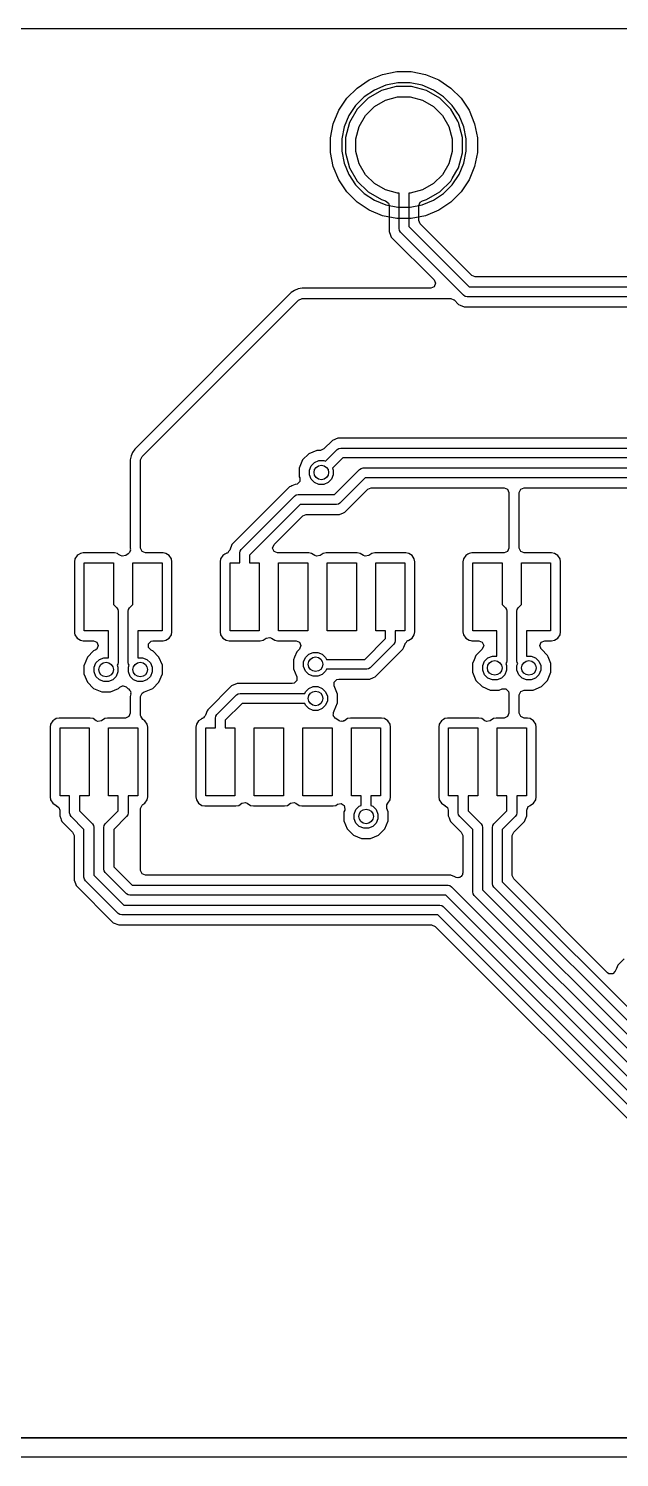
# Model space of a CAD drawing. Extents: x 92.1 to 184.9, y -117.4 to -66.6.
# Drawn here: x 132.53 to 138.61, y -115.8 to -101.09 of the extents above; entities that cross this region are included whole.
import ezdxf

# ---------------------------------------------------------------- set-up
doc = ezdxf.new("R2010")
doc.units = 0
doc.layers.add('BLACK', color=7, linetype='CONTINUOUS')

msp = doc.modelspace()

# ---------------------------------------------------------------- linework, layer by layer
at = {"layer": 'BLACK', "linetype": 'CONTINUOUS'}
for p, q in [((119.905642, -101.0905), (142.9125, -101.0905)), ((135.907861, -101.702512), (136.031738, -101.61974)), ((136.031738, -101.61974), (136.169384, -101.562725)), ((136.169384, -101.562725), (136.315507, -101.53366)), ((136.315507, -101.53366), (136.464493, -101.53366)), ((136.464493, -101.53366), (136.610616, -101.562725)), ((136.610616, -101.562725), (136.748262, -101.61974)), ((136.748262, -101.61974), (136.872139, -101.702512)), ((135.802512, -101.807861), (135.907861, -101.702512)), ((136.086846, -101.722839), (135.982024, -101.792879)), ((136.157442, -101.728559), (136.020058, -101.807877)), ((136.203319, -101.674595), (136.086846, -101.722839)), ((136.310677, -101.6875), (136.157442, -101.728559)), ((136.326965, -101.65), (136.203319, -101.674595)), ((136.310679, -101.6875), (136.310677, -101.6875)), ((136.469321, -101.6875), (136.310679, -101.6875)), ((136.453035, -101.65), (136.326965, -101.65)), ((136.576681, -101.674595), (136.453035, -101.65)), ((136.469322, -101.6875), (136.469321, -101.6875)), ((136.622557, -101.728559), (136.469322, -101.6875)), ((136.693154, -101.722839), (136.576681, -101.674595)), ((136.759941, -101.807877), (136.622557, -101.728559)), ((136.797976, -101.792879), (136.693154, -101.722839)), ((136.872139, -101.702512), (136.977488, -101.807861)), ((135.71974, -101.931738), (135.802512, -101.807861)), ((135.892879, -101.882024), (135.822839, -101.986846)), ((135.907877, -101.920058), (135.828559, -102.057442)), ((135.982024, -101.792879), (135.892879, -101.882024)), ((135.907883, -101.920051), (135.907877, -101.920058)), ((136.020051, -101.807883), (135.907883, -101.920051)), ((135.993323, -101.985619), (136.085619, -101.893323)), ((136.020058, -101.807877), (136.020051, -101.807883)), ((136.085619, -101.893323), (136.198658, -101.82806)), ((136.198658, -101.82806), (136.324737, -101.794278)), ((136.324737, -101.794278), (136.455263, -101.794278)), ((136.455263, -101.794278), (136.581342, -101.82806)), ((136.581342, -101.82806), (136.694381, -101.893323)), ((136.694381, -101.893323), (136.786677, -101.985619)), ((136.759948, -101.807883), (136.759941, -101.807877)), ((136.872116, -101.920051), (136.759948, -101.807883)), ((136.887121, -101.882024), (136.797976, -101.792879)), ((136.872122, -101.920058), (136.872116, -101.920051)), ((136.944082, -102.044698), (136.872122, -101.920058)), ((136.957161, -101.986846), (136.887121, -101.882024)), ((136.977488, -101.807861), (137.06026, -101.931738)), ((135.63366, -102.215507), (135.662725, -102.069384)), ((135.662725, -102.069384), (135.71974, -101.931738)), ((135.822839, -101.986846), (135.774595, -102.103319)), ((135.828559, -102.057442), (135.7875, -102.210677)), ((135.92806, -102.098658), (135.993323, -101.985619)), ((136.786677, -101.985619), (136.85194, -102.098658)), ((136.951441, -102.057444), (136.944082, -102.044698)), ((136.9925, -102.210679), (136.951441, -102.057444)), ((137.005405, -102.103319), (136.957161, -101.986846)), ((137.06026, -101.931738), (137.117275, -102.069384)), ((137.117275, -102.069384), (137.14634, -102.215507)), ((135.63366, -102.226965), (135.63366, -102.215507)), ((135.774595, -102.103319), (135.75, -102.226965)), ((135.7875, -102.210677), (135.7875, -102.369322)), ((135.894278, -102.224737), (135.92806, -102.098658)), ((136.85194, -102.098658), (136.885722, -102.224737)), ((136.9925, -102.369321), (136.9925, -102.210679)), ((137.03, -102.226965), (137.005405, -102.103319)), ((137.14634, -102.215507), (137.14634, -102.364493)), ((135.63366, -102.364493), (135.63366, -102.226965)), ((135.662725, -102.510616), (135.63366, -102.364493)), ((135.75, -102.226965), (135.75, -102.353035)), ((135.75, -102.353035), (135.774595, -102.476681)), ((135.894278, -102.355263), (135.894278, -102.224737)), ((135.92806, -102.481342), (135.894278, -102.355263)), ((136.885722, -102.355263), (136.85194, -102.481342)), ((136.885722, -102.224737), (136.885722, -102.355263)), ((137.005405, -102.476681), (137.03, -102.353035)), ((137.03, -102.353035), (137.03, -102.226965)), ((137.14634, -102.364493), (137.117275, -102.510616)), ((135.71974, -102.648262), (135.662725, -102.510616)), ((135.774595, -102.476681), (135.822839, -102.593154)), ((135.7875, -102.369322), (135.828559, -102.522557)), ((135.993323, -102.594381), (135.92806, -102.481342)), ((136.85194, -102.481342), (136.786677, -102.594381)), ((136.951441, -102.522556), (136.9925, -102.369321)), ((136.957161, -102.593154), (137.005405, -102.476681)), ((137.117275, -102.510616), (137.06026, -102.648262)), ((135.802512, -102.772139), (135.71974, -102.648262)), ((135.822839, -102.593154), (135.892879, -102.697976)), ((135.828559, -102.522557), (135.907877, -102.659941)), ((135.907877, -102.659941), (135.907883, -102.659948)), ((135.907883, -102.659948), (136.020051, -102.772116)), ((136.085619, -102.686677), (135.993323, -102.594381)), ((136.786677, -102.594381), (136.694381, -102.686677)), ((136.759944, -102.77212), (136.87212, -102.659944)), ((136.87212, -102.659944), (136.887056, -102.634075)), ((136.887056, -102.634075), (136.925492, -102.567501)), ((136.887121, -102.697976), (136.957161, -102.593154)), ((136.925492, -102.567501), (136.951441, -102.522556)), ((137.06026, -102.648262), (136.977488, -102.772139)), ((135.907861, -102.877488), (135.802512, -102.772139)), ((135.892879, -102.697976), (135.982024, -102.787121)), ((135.982024, -102.787121), (136.086846, -102.857161)), ((136.020051, -102.772116), (136.020058, -102.772122)), ((136.020058, -102.772122), (136.157442, -102.85144)), ((136.198658, -102.75194), (136.085619, -102.686677)), ((136.324737, -102.785722), (136.198658, -102.75194)), ((136.3392, -102.785722), (136.324737, -102.785722)), ((136.3392, -103.15), (136.3392, -102.785722)), ((136.455263, -102.785722), (136.4408, -102.785722)), ((136.4408, -102.785722), (136.4408, -103.128958)), ((136.581342, -102.75194), (136.455263, -102.785722)), ((136.694381, -102.686677), (136.581342, -102.75194)), ((136.622556, -102.851441), (136.73546, -102.786256)), ((136.693154, -102.857161), (136.797976, -102.787121)), ((136.73546, -102.786256), (136.759941, -102.772122)), ((136.759941, -102.772121), (136.759944, -102.77212)), ((136.759941, -102.772122), (136.759941, -102.772121)), ((136.797976, -102.787121), (136.887121, -102.697976)), ((136.977488, -102.772139), (136.872139, -102.877488)), ((136.031738, -102.96026), (135.907861, -102.877488)), ((136.086846, -102.857161), (136.203319, -102.905405)), ((136.157442, -102.85144), (136.157444, -102.851441)), ((136.157444, -102.851441), (136.169782, -102.854747)), ((136.169782, -102.854747), (136.19964, -102.862747)), ((136.19964, -102.862747), (136.230001, -102.886042)), ((136.203319, -102.905405), (136.326965, -102.93)), ((136.230001, -102.886042), (136.2367, -102.911043)), ((136.2367, -102.911043), (136.2367, -103.180493)), ((136.326965, -102.93), (136.453035, -102.93)), ((136.453035, -102.93), (136.576681, -102.905405)), ((136.5433, -102.911043), (136.557945, -102.875688)), ((136.5433, -103.065791), (136.5433, -102.911043)), ((136.557945, -102.875688), (136.58036, -102.862747)), ((136.576681, -102.905405), (136.693154, -102.857161)), ((136.58036, -102.862747), (136.622556, -102.851441)), ((136.872139, -102.877488), (136.748262, -102.96026)), ((136.169384, -103.017275), (136.031738, -102.96026)), ((136.315507, -103.04634), (136.169384, -103.017275)), ((136.464493, -103.04634), (136.315507, -103.04634)), ((136.610616, -103.017275), (136.464493, -103.04634)), ((136.557945, -103.101146), (136.5433, -103.065791)), ((137.088854, -103.632055), (136.557945, -103.101146)), ((136.748262, -102.96026), (136.610616, -103.017275)), ((136.2367, -103.180493), (136.251198, -103.215494)), ((136.251198, -103.215494), (136.260038, -103.236838)), ((136.260038, -103.236838), (136.700346, -103.677145)), ((136.343067, -103.16944), (136.3392, -103.15)), ((136.354079, -103.185921), (136.343067, -103.16944)), ((137.004079, -103.835921), (136.354079, -103.185921)), ((136.4408, -103.128958), (137.061042, -103.7492)), ((136.700346, -103.677145), (136.714991, -103.7125)), ((137.124209, -103.6467), (137.088854, -103.632055)), ((142.9125, -103.6467), (137.124209, -103.6467)), ((135.22934, -103.808631), (133.618631, -105.41934)), ((135.264211, -103.785329), (135.22934, -103.808631)), ((135.299572, -103.770682), (135.264211, -103.785329)), ((135.340703, -103.7625), (135.299572, -103.770682)), ((136.664991, -103.7625), (135.340703, -103.7625)), ((136.700346, -103.747855), (136.664991, -103.7625)), ((136.714991, -103.7125), (136.700346, -103.747855)), ((137.02056, -103.846933), (137.004079, -103.835921)), ((137.061042, -103.7492), (149.598958, -103.7492)), ((133.694645, -105.495355), (135.305355, -103.884645)), ((135.305355, -103.884645), (135.34071, -103.87)), ((135.34071, -103.87), (136.872491, -103.87)), ((136.872491, -103.87), (136.903895, -103.881093)), ((136.903895, -103.881093), (136.905963, -103.882762)), ((136.905963, -103.882762), (136.953162, -103.929961)), ((136.953162, -103.929961), (136.969665, -103.936796)), ((136.969665, -103.936796), (137.009507, -103.9533)), ((137.009507, -103.9533), (137.009509, -103.9533)), ((137.009509, -103.9533), (149.650491, -103.9533)), ((137.04, -103.8508), (137.02056, -103.846933)), ((149.62, -103.8508), (137.04, -103.8508)), ((135.709507, -105.3067), (135.653163, -105.330039)), ((135.770493, -105.3067), (135.709507, -105.3067)), ((150.130857, -105.3067), (135.770493, -105.3067)), ((133.595329, -105.454211), (133.580682, -105.489572)), ((133.618631, -105.41934), (133.595329, -105.454211)), ((135.494746, -105.4325), (135.411134, -105.467134)), ((135.529992, -105.4325), (135.494746, -105.4325)), ((135.565347, -105.417855), (135.529992, -105.4325)), ((135.653159, -105.330042), (135.565347, -105.417855)), ((135.583032, -105.545125), (135.704079, -105.424079)), ((135.653161, -105.33004), (135.653159, -105.330042)), ((135.653163, -105.330039), (135.653161, -105.33004)), ((135.704079, -105.424079), (135.72056, -105.413067)), ((135.72056, -105.413067), (135.74, -105.4092)), ((135.74, -105.4092), (150.208343, -105.4092)), ((133.580682, -105.489572), (133.5725, -105.530703)), ((133.5725, -105.530703), (133.5725, -106.4375)), ((133.68, -105.53071), (133.694645, -105.495355)), ((133.68, -106.4375), (133.68, -105.53071)), ((135.347135, -105.531132), (135.3125, -105.614747)), ((135.347136, -105.531131), (135.347135, -105.531132)), ((135.347138, -105.531128), (135.347136, -105.531131)), ((135.411128, -105.467138), (135.347138, -105.531128)), ((135.411134, -105.467134), (135.411128, -105.467138)), ((135.417402, -105.635614), (135.436066, -105.590554)), ((135.436066, -105.590554), (135.470554, -105.556066)), ((135.470554, -105.556066), (135.515614, -105.537402)), ((135.515614, -105.537402), (135.564386, -105.537402)), ((135.564386, -105.537402), (135.583032, -105.545125)), ((135.761042, -105.5108), (135.654874, -105.616967)), ((150.208343, -105.5108), (135.761042, -105.5108)), ((135.3125, -105.614747), (135.3125, -105.705253)), ((135.3125, -105.705253), (135.316938, -105.715967)), ((135.316938, -105.715967), (135.316938, -105.754233)), ((135.417402, -105.684386), (135.417402, -105.635614)), ((135.436066, -105.729446), (135.417402, -105.684386)), ((135.470554, -105.763934), (135.436066, -105.729446)), ((135.643934, -105.729446), (135.609446, -105.763934)), ((135.662598, -105.684386), (135.643934, -105.729446)), ((135.654874, -105.616967), (135.662598, -105.635614)), ((135.662598, -105.635614), (135.662598, -105.684386)), ((135.674758, -105.8876), (135.934079, -105.628279)), ((135.991042, -105.715), (135.731721, -105.974321)), ((135.934079, -105.628279), (135.950559, -105.617267)), ((135.950559, -105.617267), (135.95056, -105.617267)), ((135.95056, -105.617267), (135.97, -105.6134)), ((135.97, -105.6134), (149.7442, -105.6134)), ((149.723158, -105.715), (135.991042, -105.715)), ((135.213161, -105.808439), (134.620039, -106.40156)), ((135.224831, -105.803605), (135.213161, -105.808439)), ((135.236501, -105.798771), (135.224831, -105.803605)), ((135.269504, -105.7851), (135.236501, -105.79877)), ((135.236501, -105.79877), (135.236501, -105.798771)), ((135.264079, -105.902479), (135.280559, -105.891468)), ((135.270744, -105.7851), (135.269504, -105.7851)), ((135.289879, -105.781294), (135.270744, -105.7851)), ((135.280559, -105.891468), (135.28056, -105.891467)), ((135.28056, -105.891467), (135.3, -105.8876)), ((135.316938, -105.754233), (135.289879, -105.781294)), ((135.3, -105.8876), (135.674758, -105.8876)), ((135.515614, -105.782598), (135.470554, -105.763934)), ((135.564386, -105.782598), (135.515614, -105.782598)), ((135.609446, -105.763934), (135.564386, -105.782598)), ((135.782638, -106.068361), (136.018854, -105.832145)), ((136.018854, -105.832145), (136.054209, -105.8175)), ((136.054209, -105.8175), (137.42, -105.8175)), ((137.42, -105.8175), (137.455355, -105.832145)), ((137.455355, -105.832145), (137.47, -105.8675)), ((137.47, -105.8675), (137.47, -106.438491)), ((137.5775, -105.8675), (137.592145, -105.832145)), ((137.5775, -106.4375), (137.5775, -105.8675)), ((137.592145, -105.832145), (137.6275, -105.8175)), ((137.6275, -105.8175), (149.583957, -105.8175)), ((134.714079, -106.452479), (135.264079, -105.902479)), ((135.321042, -105.9892), (134.8008, -106.509442)), ((135.6958, -105.9892), (135.321042, -105.9892)), ((135.71524, -105.985333), (135.6958, -105.9892)), ((135.731721, -105.974321), (135.71524, -105.985333)), ((135.053051, -106.402147), (135.348854, -106.106345)), ((135.348854, -106.106345), (135.384209, -106.0917)), ((135.384209, -106.0917), (135.726291, -106.0917)), ((135.726291, -106.0917), (135.726293, -106.0917)), ((135.726293, -106.0917), (135.766133, -106.075196)), ((135.766133, -106.075196), (135.766135, -106.075196)), ((135.766135, -106.075195), (135.782638, -106.068361)), ((135.766135, -106.075196), (135.766135, -106.075195)), ((133.566871, -106.484283), (133.553079, -106.498075)), ((133.568812, -106.474527), (133.566871, -106.484283)), ((133.574339, -106.466255), (133.568812, -106.474527)), ((133.574339, -106.44675), (133.572398, -106.456501)), ((133.572398, -106.456501), (133.574339, -106.466255)), ((133.5725, -106.4375), (133.574339, -106.44675)), ((133.694645, -106.472855), (133.68, -106.4375)), ((133.73, -106.4875), (133.694645, -106.472855)), ((134.57608, -106.486382), (134.569403, -106.489145)), ((134.584256, -106.474163), (134.57608, -106.486382)), ((134.594605, -106.463724), (134.584256, -106.474163)), ((134.5967, -106.458603), (134.594605, -106.463724)), ((134.619938, -106.401804), (134.5967, -106.457907)), ((134.5967, -106.457907), (134.5967, -106.458603)), ((134.620039, -106.40156), (134.619938, -106.401804)), ((134.6992, -106.4884), (134.703067, -106.46896)), ((134.703067, -106.46896), (134.714079, -106.452479)), ((135.038407, -106.4375), (135.053051, -106.402147)), ((135.053052, -106.472855), (135.038407, -106.4375)), ((135.088407, -106.4875), (135.053052, -106.472855)), ((137.455355, -106.473846), (137.42, -106.488491)), ((137.47, -106.438491), (137.455355, -106.473846)), ((137.592145, -106.472855), (137.5775, -106.4375)), ((137.6275, -106.4875), (137.592145, -106.472855)), ((133.003447, -106.550007), (132.9975, -106.579905)), ((132.9975, -106.579905), (132.9975, -106.579906)), ((132.9975, -106.579906), (132.9975, -106.579908)), ((132.9975, -106.579908), (132.9975, -107.300091)), ((133.003448, -106.550006), (133.003447, -106.550007)), ((133.026101, -106.516103), (133.003448, -106.550006)), ((133.026104, -106.516101), (133.026101, -106.516103)), ((133.037351, -106.508585), (133.026104, -106.516101)), ((133.060006, -106.493447), (133.037351, -106.508585)), ((133.089904, -106.487501), (133.060006, -106.493447)), ((133.089908, -106.4875), (133.089904, -106.487501)), ((133.41009, -106.4875), (133.089908, -106.4875)), ((133.1, -107.29), (133.1, -106.59)), ((133.1, -106.59), (133.4, -106.59)), ((133.4, -106.59), (133.4, -107.018158)), ((133.410095, -106.4875), (133.41009, -106.4875)), ((133.439993, -106.493447), (133.410095, -106.4875)), ((133.453676, -106.50259), (133.439993, -106.493447)), ((133.47222, -106.514981), (133.453676, -106.50259)), ((133.490246, -106.522448), (133.47222, -106.514981)), ((133.527779, -106.514981), (133.490246, -106.522448)), ((133.553079, -106.498075), (133.527779, -106.514981)), ((133.6, -107.018158), (133.6, -106.59)), ((133.6, -106.59), (133.9, -106.59)), ((133.91009, -106.4875), (133.73, -106.4875)), ((133.9, -106.59), (133.9, -107.29)), ((133.910095, -106.4875), (133.91009, -106.4875)), ((133.939993, -106.493447), (133.910095, -106.4875)), ((133.973898, -106.516102), (133.939993, -106.493447)), ((133.996553, -106.550007), (133.973898, -106.516102)), ((134.002499, -106.579906), (133.996553, -106.550007)), ((134.0025, -107.300095), (134.002499, -106.579906)), ((134.503447, -106.550007), (134.4975, -106.579905)), ((134.4975, -106.579905), (134.4975, -106.579906)), ((134.4975, -106.579906), (134.4975, -106.579908)), ((134.4975, -106.579908), (134.4975, -107.300091)), ((134.526102, -106.516102), (134.503447, -106.550007)), ((134.546964, -106.502162), (134.526102, -106.516102)), ((134.560009, -106.493445), (134.546964, -106.502162)), ((134.564555, -106.491563), (134.560009, -106.493445)), ((134.565134, -106.490911), (134.564409, -106.491211)), ((134.564409, -106.491211), (134.564555, -106.491563)), ((134.567663, -106.490901), (134.565134, -106.490911)), ((134.569403, -106.489145), (134.567663, -106.490901)), ((134.6, -107.29), (134.6, -106.59)), ((134.6, -106.59), (134.6992, -106.59)), ((134.6992, -106.59), (134.6992, -106.4884)), ((134.8008, -106.509442), (134.8008, -106.59)), ((134.8008, -106.59), (134.9, -106.59)), ((134.9, -106.59), (134.9, -107.29)), ((135.41009, -106.4875), (135.088407, -106.4875)), ((135.1, -107.29), (135.1, -106.59)), ((135.1, -106.59), (135.4, -106.59)), ((135.4, -106.59), (135.4, -107.29)), ((135.410095, -106.4875), (135.41009, -106.4875)), ((135.439993, -106.493447), (135.410095, -106.4875)), ((135.47222, -106.514981), (135.439993, -106.493447)), ((135.490245, -106.522447), (135.47222, -106.514981)), ((135.527778, -106.514981), (135.490245, -106.522447)), ((135.560004, -106.493447), (135.527778, -106.514981)), ((135.589904, -106.487501), (135.560004, -106.493447)), ((135.589908, -106.4875), (135.589904, -106.487501)), ((135.91009, -106.4875), (135.589908, -106.4875)), ((135.6, -107.29), (135.6, -106.59)), ((135.6, -106.59), (135.9, -106.59)), ((135.9, -106.59), (135.9, -107.29)), ((135.910095, -106.4875), (135.91009, -106.4875)), ((135.939993, -106.493447), (135.910095, -106.4875)), ((135.97222, -106.514981), (135.939993, -106.493447)), ((135.990245, -106.522447), (135.97222, -106.514981)), ((136.027778, -106.514981), (135.990245, -106.522447)), ((136.060004, -106.493447), (136.027778, -106.514981)), ((136.089904, -106.487501), (136.060004, -106.493447)), ((136.089908, -106.4875), (136.089904, -106.487501)), ((136.41009, -106.4875), (136.089908, -106.4875)), ((136.1, -107.29), (136.1, -106.59)), ((136.1, -106.59), (136.4, -106.59)), ((136.4, -106.59), (136.4, -107.29)), ((136.410095, -106.4875), (136.41009, -106.4875)), ((136.439993, -106.493447), (136.410095, -106.4875)), ((136.473898, -106.516102), (136.439993, -106.493447)), ((136.496553, -106.550007), (136.473898, -106.516102)), ((136.502499, -106.579906), (136.496553, -106.550007)), ((136.5025, -107.300095), (136.502499, -106.579906)), ((137.003447, -106.550007), (136.9975, -106.579905)), ((136.9975, -106.579905), (136.9975, -106.579906)), ((136.9975, -106.579906), (136.9975, -106.579908)), ((136.9975, -106.579908), (136.9975, -107.300091)), ((137.026102, -106.516102), (137.003447, -106.550007)), ((137.046964, -106.502162), (137.026102, -106.516102)), ((137.060006, -106.493447), (137.046964, -106.502162)), ((137.089904, -106.487501), (137.060006, -106.493447)), ((137.089908, -106.4875), (137.089904, -106.487501)), ((137.410093, -106.4875), (137.089908, -106.4875)), ((137.1, -107.29), (137.1, -106.59)), ((137.1, -106.59), (137.4, -106.59)), ((137.4, -106.59), (137.4, -107.018158)), ((137.410095, -106.4875), (137.410093, -106.4875)), ((137.410252, -106.487531), (137.410095, -106.4875)), ((137.42, -106.488491), (137.410252, -106.487531)), ((137.6, -107.018158), (137.6, -106.59)), ((137.6, -106.59), (137.9, -106.59)), ((137.91009, -106.4875), (137.6275, -106.4875)), ((137.9, -106.59), (137.9, -107.29)), ((137.910095, -106.4875), (137.91009, -106.4875)), ((137.939993, -106.493447), (137.910095, -106.4875)), ((137.973898, -106.516102), (137.939993, -106.493447)), ((137.996553, -106.550007), (137.973898, -106.516102)), ((138.002499, -106.579906), (137.996553, -106.550007)), ((138.0025, -107.300095), (138.002499, -106.579906)), ((133.4, -107.018158), (133.43432, -107.052478)), ((133.43432, -107.052478), (133.445332, -107.068959)), ((133.445332, -107.068959), (133.449199, -107.088399)), ((133.550801, -107.088399), (133.554668, -107.068959)), ((133.554668, -107.068959), (133.56568, -107.052478)), ((133.56568, -107.052478), (133.6, -107.018158)), ((137.4, -107.018158), (137.43432, -107.052478)), ((137.43432, -107.052478), (137.445332, -107.068959)), ((137.445332, -107.068959), (137.449199, -107.088399)), ((137.550801, -107.088399), (137.554668, -107.068959)), ((137.554668, -107.068959), (137.56568, -107.052478)), ((137.56568, -107.052478), (137.6, -107.018158)), ((133.449199, -107.088399), (133.449199, -107.614764)), ((133.550801, -107.614764), (133.550801, -107.088399)), ((137.449199, -107.088399), (137.449199, -107.597552)), ((137.550801, -107.597552), (137.550801, -107.088399)), ((132.9975, -107.300091), (132.997501, -107.300095)), ((132.997501, -107.300095), (133, -107.312661)), ((133, -107.312661), (133.003447, -107.329993)), ((133.003447, -107.329993), (133.026102, -107.363898)), ((133.026102, -107.363898), (133.060007, -107.386553)), ((133.347599, -107.29), (133.1, -107.29)), ((133.347599, -107.566365), (133.347599, -107.29)), ((133.9, -107.29), (133.652401, -107.29)), ((133.652401, -107.29), (133.652401, -107.566365)), ((133.939993, -107.386553), (133.973898, -107.363898)), ((133.973898, -107.363898), (133.996553, -107.329993)), ((133.996553, -107.329993), (134.0025, -107.300095)), ((134.4975, -107.300091), (134.497501, -107.300094)), ((134.497501, -107.300094), (134.503447, -107.329993)), ((134.503447, -107.329993), (134.526102, -107.363898)), ((134.526102, -107.363898), (134.560007, -107.386553)), ((134.9, -107.29), (134.6, -107.29)), ((134.939993, -107.386553), (134.972222, -107.365017)), ((134.972222, -107.365017), (135.009753, -107.357551)), ((135.009753, -107.357551), (135.027776, -107.365017)), ((135.027776, -107.365017), (135.060007, -107.386553)), ((135.4, -107.29), (135.1, -107.29)), ((135.9, -107.29), (135.6, -107.29)), ((136.1992, -107.29), (136.1, -107.29)), ((136.1992, -107.370558), (136.1992, -107.29)), ((136.4, -107.29), (136.3008, -107.29)), ((136.3008, -107.29), (136.3008, -107.3916)), ((136.439993, -107.386553), (136.473898, -107.363898)), ((136.473898, -107.363898), (136.496553, -107.329993)), ((136.496553, -107.329993), (136.5025, -107.300095)), ((136.9975, -107.300091), (136.997501, -107.300094)), ((136.997501, -107.300094), (137.003447, -107.329993)), ((137.003447, -107.329993), (137.026102, -107.363898)), ((137.026102, -107.363898), (137.060007, -107.386553)), ((137.347599, -107.29), (137.1, -107.29)), ((137.347599, -107.549153), (137.347599, -107.29)), ((137.9, -107.29), (137.652401, -107.29)), ((137.652401, -107.29), (137.652401, -107.549153)), ((137.939993, -107.386553), (137.973898, -107.363898)), ((137.973898, -107.363898), (137.996553, -107.329993)), ((137.996553, -107.329993), (138.0025, -107.300095)), ((133.060007, -107.386553), (133.060009, -107.386553)), ((133.060009, -107.386553), (133.06001, -107.386554)), ((133.06001, -107.386554), (133.076215, -107.389777)), ((133.076215, -107.389777), (133.089905, -107.3925)), ((133.089905, -107.3925), (133.194073, -107.392499)), ((133.195328, -107.496101), (133.131338, -107.560091)), ((133.194073, -107.392499), (133.229428, -107.407143)), ((133.19533, -107.496099), (133.195328, -107.496101)), ((133.195332, -107.496098), (133.19533, -107.496099)), ((133.195334, -107.496097), (133.195332, -107.496098)), ((133.195336, -107.496096), (133.195334, -107.496097)), ((133.213209, -107.488692), (133.195336, -107.496096)), ((133.229429, -107.477854), (133.213209, -107.488692)), ((133.229428, -107.407143), (133.244073, -107.442499)), ((133.244073, -107.442499), (133.229429, -107.477854)), ((133.759731, -107.461632), (133.759733, -107.423363)), ((133.78679, -107.488692), (133.759731, -107.461632)), ((133.759733, -107.423363), (133.786793, -107.396304)), ((133.801908, -107.494954), (133.78679, -107.488692)), ((133.786793, -107.396304), (133.805926, -107.392499)), ((133.804668, -107.496098), (133.801908, -107.494954)), ((133.868665, -107.560095), (133.804668, -107.496098)), ((133.805926, -107.392499), (133.910092, -107.392499)), ((133.910092, -107.392499), (133.910094, -107.392499)), ((133.910094, -107.392499), (133.939993, -107.386553)), ((134.560007, -107.386553), (134.589905, -107.3925)), ((134.589905, -107.3925), (134.910094, -107.392499)), ((134.910094, -107.392499), (134.939993, -107.386553)), ((135.060007, -107.386553), (135.089905, -107.3925)), ((135.089905, -107.3925), (135.279257, -107.392499)), ((135.287134, -107.505334), (135.264453, -107.560091)), ((135.279257, -107.392499), (135.314612, -107.407143)), ((135.287136, -107.505331), (135.287134, -107.505334)), ((135.314613, -107.477854), (135.287136, -107.505331)), ((135.314612, -107.407143), (135.329257, -107.442499)), ((135.329257, -107.442499), (135.314613, -107.477854)), ((135.410554, -107.530266), (135.455614, -107.511602)), ((135.455614, -107.511602), (135.504386, -107.511602)), ((135.504386, -107.511602), (135.549446, -107.530266)), ((135.986358, -107.5834), (136.1992, -107.370558)), ((136.285921, -107.427521), (136.043321, -107.670121)), ((136.094238, -107.764161), (136.379961, -107.478438)), ((136.296933, -107.411041), (136.285921, -107.427521)), ((136.3008, -107.3916), (136.296933, -107.41104)), ((136.296933, -107.41104), (136.296933, -107.411041)), ((136.379961, -107.478438), (136.388965, -107.4567)), ((136.388965, -107.4567), (136.4033, -107.422093)), ((136.4033, -107.421425), (136.405349, -107.416384)), ((136.4033, -107.422093), (136.4033, -107.421425)), ((136.405349, -107.416384), (136.415699, -107.405894)), ((136.415699, -107.405894), (136.423886, -107.393639)), ((136.423886, -107.393639), (136.430491, -107.390903)), ((136.430491, -107.390903), (136.432228, -107.389144)), ((136.432228, -107.389144), (136.434781, -107.389126)), ((136.434781, -107.389126), (136.435591, -107.388791)), ((136.435445, -107.388437), (136.43999, -107.386554)), ((136.435591, -107.388791), (136.435445, -107.388437)), ((136.43999, -107.386554), (136.43999, -107.386553)), ((136.43999, -107.386553), (136.439993, -107.386553)), ((137.060007, -107.386553), (137.060009, -107.386553)), ((137.060009, -107.386553), (137.06001, -107.386554)), ((137.06001, -107.386554), (137.079847, -107.390499)), ((137.079847, -107.390499), (137.089905, -107.3925)), ((137.089905, -107.3925), (137.161008, -107.392499)), ((137.196364, -107.477854), (137.131336, -107.542882)), ((137.161008, -107.392499), (137.196363, -107.407143)), ((137.196363, -107.407143), (137.211008, -107.442498)), ((137.211008, -107.442498), (137.196364, -107.477854)), ((137.788991, -107.442499), (137.803636, -107.407144)), ((137.803636, -107.477854), (137.788991, -107.442499)), ((137.803636, -107.407144), (137.838991, -107.392499)), ((137.804668, -107.478886), (137.803636, -107.477854)), ((137.868665, -107.542883), (137.804668, -107.478886)), ((137.838991, -107.392499), (137.910092, -107.392499)), ((137.910092, -107.392499), (137.910094, -107.392499)), ((137.910094, -107.392499), (137.939993, -107.386553)), ((133.097055, -107.642854), (133.0967, -107.64371)), ((133.0967, -107.64371), (133.0967, -107.734216)), ((133.131334, -107.560097), (133.097055, -107.642854)), ((133.131338, -107.560091), (133.131334, -107.560097)), ((133.201602, -107.664577), (133.220266, -107.619517)), ((133.220266, -107.619517), (133.254754, -107.585029)), ((133.254754, -107.585029), (133.299814, -107.566365)), ((133.299814, -107.566365), (133.347599, -107.566365)), ((133.445332, -107.634205), (133.43847, -107.644473)), ((133.43847, -107.644473), (133.446798, -107.664577)), ((133.449199, -107.614764), (133.445332, -107.634204)), ((133.445332, -107.634204), (133.445332, -107.634205)), ((133.554668, -107.634204), (133.550801, -107.614764)), ((133.553202, -107.664577), (133.561529, -107.644472)), ((133.561529, -107.644472), (133.554668, -107.634204)), ((133.652401, -107.566365), (133.700186, -107.566365)), ((133.700186, -107.566365), (133.745246, -107.585029)), ((133.745246, -107.585029), (133.779734, -107.619517)), ((133.779734, -107.619517), (133.798398, -107.664577)), ((133.9033, -107.64371), (133.868665, -107.560095)), ((133.9033, -107.734216), (133.9033, -107.64371)), ((135.264453, -107.560091), (135.2525, -107.588947)), ((135.2525, -107.588947), (135.2525, -107.679453)), ((135.357402, -107.609814), (135.376066, -107.564754)), ((135.357402, -107.658586), (135.357402, -107.609814)), ((135.376066, -107.703646), (135.357402, -107.658586)), ((135.376066, -107.564754), (135.410554, -107.530266)), ((135.549446, -107.530266), (135.583934, -107.564754)), ((135.583934, -107.564754), (135.591657, -107.5834)), ((135.591657, -107.5834), (135.986358, -107.5834)), ((137.112255, -107.588946), (137.0967, -107.626498)), ((137.0967, -107.626498), (137.0967, -107.717004)), ((137.131334, -107.542885), (137.112255, -107.588946)), ((137.131336, -107.542882), (137.131334, -107.542885)), ((137.201602, -107.647365), (137.220266, -107.602305)), ((137.201602, -107.696137), (137.201602, -107.647365)), ((137.220266, -107.602305), (137.254754, -107.567817)), ((137.254754, -107.567817), (137.299814, -107.549153)), ((137.299814, -107.549153), (137.347599, -107.549153)), ((137.445332, -107.616993), (137.43847, -107.627261)), ((137.43847, -107.627261), (137.446798, -107.647365)), ((137.449199, -107.597552), (137.445332, -107.616992)), ((137.445332, -107.616992), (137.445332, -107.616993)), ((137.446798, -107.647365), (137.446798, -107.696137)), ((137.554668, -107.616992), (137.550801, -107.597552)), ((137.553202, -107.647365), (137.561529, -107.62726)), ((137.553202, -107.696137), (137.553202, -107.647365)), ((137.561529, -107.62726), (137.554668, -107.616992)), ((137.652401, -107.549153), (137.700186, -107.549153)), ((137.700186, -107.549153), (137.745246, -107.567817)), ((137.745246, -107.567817), (137.779734, -107.602305)), ((137.779734, -107.602305), (137.798398, -107.647365)), ((137.798398, -107.647365), (137.798398, -107.696137)), ((137.874573, -107.557145), (137.868665, -107.542883)), ((137.9033, -107.626498), (137.874573, -107.557145)), ((137.9033, -107.717004), (137.9033, -107.626498)), ((133.0967, -107.734216), (133.131335, -107.817831)), ((133.201602, -107.713349), (133.201602, -107.664577)), ((133.220266, -107.758409), (133.201602, -107.713349)), ((133.254754, -107.792897), (133.220266, -107.758409)), ((133.299814, -107.811561), (133.254754, -107.792897)), ((133.393646, -107.792897), (133.348586, -107.811561)), ((133.428134, -107.758409), (133.393646, -107.792897)), ((133.446798, -107.713349), (133.428134, -107.758409)), ((133.446798, -107.664577), (133.446798, -107.713349)), ((133.553202, -107.713349), (133.553202, -107.664577)), ((133.571866, -107.758409), (133.553202, -107.713349)), ((133.606354, -107.792897), (133.571866, -107.758409)), ((133.651414, -107.811561), (133.606354, -107.792897)), ((133.745246, -107.792897), (133.700186, -107.811561)), ((133.779734, -107.758409), (133.745246, -107.792897)), ((133.798398, -107.713349), (133.779734, -107.758409)), ((133.798398, -107.664577), (133.798398, -107.713349)), ((133.868665, -107.817831), (133.9033, -107.734216)), ((135.2525, -107.679453), (135.287135, -107.763068)), ((135.287259, -107.801634), (135.2602, -107.828694)), ((135.287135, -107.763068), (135.287136, -107.763069)), ((135.287136, -107.763069), (135.287259, -107.763365)), ((135.287259, -107.763365), (135.287259, -107.801634)), ((135.410554, -107.738134), (135.376066, -107.703646)), ((135.455614, -107.756798), (135.410554, -107.738134)), ((135.504386, -107.756798), (135.455614, -107.756798)), ((135.549446, -107.738134), (135.504386, -107.756798)), ((135.583934, -107.703646), (135.549446, -107.738134)), ((135.591657, -107.685), (135.583934, -107.703646)), ((136.0074, -107.685), (135.591657, -107.685)), ((135.672741, -107.818366), (135.6998, -107.791306)), ((135.6998, -107.791306), (135.718935, -107.7875)), ((135.718935, -107.7875), (136.037891, -107.7875)), ((136.02684, -107.681133), (136.0074, -107.685)), ((136.043321, -107.670121), (136.02684, -107.681133)), ((136.037891, -107.7875), (136.037893, -107.7875)), ((136.037893, -107.7875), (136.077733, -107.770996)), ((136.077733, -107.770996), (136.077735, -107.770996)), ((136.077735, -107.770995), (136.094238, -107.764161)), ((136.077735, -107.770996), (136.077735, -107.770995)), ((137.0967, -107.717004), (137.131335, -107.800619)), ((137.131335, -107.800619), (137.195332, -107.864616)), ((137.220266, -107.741197), (137.201602, -107.696137)), ((137.254754, -107.775685), (137.220266, -107.741197)), ((137.299814, -107.794349), (137.254754, -107.775685)), ((137.348586, -107.794349), (137.299814, -107.794349)), ((137.393646, -107.775685), (137.348586, -107.794349)), ((137.428134, -107.741197), (137.393646, -107.775685)), ((137.446798, -107.696137), (137.428134, -107.741197)), ((137.571866, -107.741197), (137.553202, -107.696137)), ((137.606354, -107.775685), (137.571866, -107.741197)), ((137.651414, -107.794349), (137.606354, -107.775685)), ((137.700186, -107.794349), (137.651414, -107.794349)), ((137.745246, -107.775685), (137.700186, -107.794349)), ((137.779734, -107.741197), (137.745246, -107.775685)), ((137.798398, -107.696137), (137.779734, -107.741197)), ((137.804668, -107.864616), (137.868665, -107.800619)), ((137.868665, -107.800619), (137.9033, -107.717004)), ((133.131335, -107.817831), (133.195332, -107.881828)), ((133.195332, -107.881828), (133.278947, -107.916463)), ((133.278947, -107.916463), (133.278949, -107.916463)), ((133.278949, -107.916463), (133.369451, -107.916463)), ((133.348586, -107.811561), (133.299814, -107.811561)), ((133.369451, -107.916463), (133.369453, -107.916463)), ((133.369453, -107.916463), (133.453068, -107.881828)), ((133.453068, -107.881828), (133.464645, -107.87025)), ((133.464645, -107.87025), (133.479841, -107.863955)), ((133.479841, -107.863955), (133.49421, -107.855942)), ((133.49421, -107.855942), (133.496914, -107.856882)), ((133.496914, -107.856882), (133.499997, -107.855606)), ((133.499997, -107.855606), (133.531023, -107.866395)), ((133.531023, -107.866395), (133.533302, -107.868198)), ((133.533302, -107.868198), (133.546932, -107.881828)), ((133.546932, -107.881828), (133.554479, -107.884954)), ((133.554479, -107.884954), (133.559939, -107.889274)), ((133.559939, -107.889274), (133.566125, -107.900366)), ((133.566125, -107.900366), (133.575108, -107.909348)), ((133.577954, -107.93824), (133.5725, -107.965655)), ((133.575108, -107.909348), (133.57596, -107.918)), ((133.57596, -107.918), (133.578579, -107.922696)), ((133.578579, -107.922696), (133.576978, -107.928333)), ((133.576978, -107.928333), (133.577954, -107.93824)), ((133.700186, -107.811561), (133.651414, -107.811561)), ((133.68, -107.965662), (133.694645, -107.930307)), ((133.694645, -107.930307), (133.716597, -107.918573)), ((133.716504, -107.918347), (133.718804, -107.917394)), ((133.716597, -107.918573), (133.716504, -107.918347)), ((133.718804, -107.917394), (133.720249, -107.916622)), ((133.720249, -107.916622), (133.721045, -107.916463)), ((133.721045, -107.916463), (133.721053, -107.916463)), ((133.721053, -107.916463), (133.804668, -107.881828)), ((133.804668, -107.881828), (133.868665, -107.817831)), ((134.615759, -107.85584), (134.370042, -108.101557)), ((134.464079, -108.152479), (134.666679, -107.949879)), ((134.615765, -107.855836), (134.615759, -107.85584)), ((134.672104, -107.8325), (134.615765, -107.855836)), ((134.666679, -107.949879), (134.68316, -107.938867)), ((135.241065, -107.8325), (134.672104, -107.8325)), ((134.68316, -107.938867), (134.7026, -107.935)), ((134.7026, -107.935), (135.368343, -107.935)), ((135.2602, -107.828694), (135.241065, -107.8325)), ((135.368343, -107.935), (135.376066, -107.916354)), ((135.376066, -107.916354), (135.410554, -107.881866)), ((135.410554, -107.881866), (135.455614, -107.863202)), ((135.455614, -107.863202), (135.504386, -107.863202)), ((135.504386, -107.863202), (135.549446, -107.881866)), ((135.549446, -107.881866), (135.583934, -107.916354)), ((135.583934, -107.916354), (135.602598, -107.961414)), ((135.672741, -107.856635), (135.672741, -107.818366)), ((135.672863, -107.85693), (135.672741, -107.856635)), ((135.672865, -107.856932), (135.672863, -107.85693)), ((135.7075, -107.940547), (135.672865, -107.856932)), ((135.7075, -108.031053), (135.7075, -107.940547)), ((137.195332, -107.864616), (137.278947, -107.899251)), ((137.278947, -107.899251), (137.278949, -107.899251)), ((137.278949, -107.899251), (137.369451, -107.899251)), ((137.369451, -107.899251), (137.369453, -107.899251)), ((137.369453, -107.899251), (137.400866, -107.886238)), ((137.400866, -107.886238), (137.439133, -107.886238)), ((137.439133, -107.886238), (137.466193, -107.913297)), ((137.466193, -107.913297), (137.47, -107.932432)), ((137.47, -107.932432), (137.47, -108.1375)), ((137.5775, -107.949251), (137.592145, -107.913896)), ((137.5775, -108.1375), (137.5775, -107.949251)), ((137.592145, -107.913896), (137.6275, -107.899251)), ((137.6275, -107.899251), (137.721051, -107.899251)), ((137.721051, -107.899251), (137.721053, -107.899251)), ((137.721053, -107.899251), (137.804668, -107.864616)), ((133.5725, -107.965655), (133.5725, -108.1375)), ((133.68, -108.160044), (133.68, -107.965662)), ((134.370038, -108.101562), (134.364664, -108.114538)), ((134.370042, -108.101557), (134.370038, -108.101562)), ((134.723642, -108.0366), (134.5508, -108.209442)), ((135.368343, -108.0366), (134.723642, -108.0366)), ((135.376066, -108.055246), (135.368343, -108.0366)), ((135.410554, -108.089734), (135.376066, -108.055246)), ((135.455614, -108.108398), (135.410554, -108.089734)), ((135.549446, -108.089734), (135.504386, -108.108398)), ((135.583934, -108.055246), (135.549446, -108.089734)), ((135.602598, -108.010186), (135.583934, -108.055246)), ((135.602598, -107.961414), (135.602598, -108.010186)), ((135.672865, -108.114668), (135.7075, -108.031053)), ((132.753447, -108.250007), (132.7475, -108.279905)), ((132.776102, -108.216102), (132.753447, -108.250007)), ((132.796964, -108.202162), (132.776102, -108.216102)), ((132.810006, -108.193447), (132.796964, -108.202162)), ((132.839904, -108.187501), (132.810006, -108.193447)), ((132.839908, -108.1875), (132.839904, -108.187501)), ((133.16009, -108.1875), (132.839908, -108.1875)), ((133.160095, -108.1875), (133.16009, -108.1875)), ((133.189993, -108.193447), (133.160095, -108.1875)), ((133.22222, -108.214981), (133.189993, -108.193447)), ((133.240245, -108.222447), (133.22222, -108.214981)), ((133.277778, -108.214981), (133.240245, -108.222447)), ((133.310004, -108.193447), (133.277778, -108.214981)), ((133.339904, -108.187501), (133.310004, -108.193447)), ((133.339908, -108.1875), (133.339904, -108.187501)), ((133.5225, -108.1875), (133.339908, -108.1875)), ((133.557855, -108.172855), (133.5225, -108.1875)), ((133.5725, -108.1375), (133.557855, -108.172855)), ((133.68096, -108.169797), (133.68, -108.160044)), ((133.70222, -108.201616), (133.68096, -108.169797)), ((133.723896, -108.2161), (133.70222, -108.201616)), ((133.723896, -108.216101), (133.723896, -108.2161)), ((133.723898, -108.216102), (133.723896, -108.216101)), ((133.746553, -108.250007), (133.723898, -108.216102)), ((133.752499, -108.279906), (133.746553, -108.250007)), ((134.253447, -108.250007), (134.2475, -108.279905)), ((134.276102, -108.216102), (134.253447, -108.250007)), ((134.297781, -108.201616), (134.276102, -108.216102)), ((134.310009, -108.193445), (134.297781, -108.201616)), ((134.314555, -108.191563), (134.310009, -108.193445)), ((134.31518, -108.190892), (134.314409, -108.191211)), ((134.314409, -108.191211), (134.314555, -108.191563)), ((134.317716, -108.190879), (134.31518, -108.190892)), ((134.319449, -108.189125), (134.317716, -108.190879)), ((134.32608, -108.186382), (134.319449, -108.189125)), ((134.33427, -108.174142), (134.32608, -108.186382)), ((134.344627, -108.163671), (134.33427, -108.174142)), ((134.3467, -108.158587), (134.344627, -108.163671)), ((134.364611, -108.114668), (134.3467, -108.157907)), ((134.3467, -108.157907), (134.3467, -108.158587)), ((134.364612, -108.114665), (134.364611, -108.114668)), ((134.364664, -108.114538), (134.364612, -108.114665)), ((134.4492, -108.1884), (134.453067, -108.16896)), ((134.4492, -108.29), (134.4492, -108.1884)), ((134.453067, -108.16896), (134.464079, -108.152479)), ((134.5508, -108.209442), (134.5508, -108.29)), ((135.504386, -108.108398), (135.455614, -108.108398)), ((135.661551, -108.158261), (135.66425, -108.14358)), ((135.664246, -108.162172), (135.661551, -108.158261)), ((135.664246, -108.166922), (135.664246, -108.162172)), ((135.674799, -108.17748), (135.664246, -108.166922)), ((135.66425, -108.14358), (135.664254, -108.128653)), ((135.664254, -108.128653), (135.668036, -108.122996)), ((135.668036, -108.122996), (135.668473, -108.120624)), ((135.668473, -108.120624), (135.670606, -108.119153)), ((135.670129, -108.118761), (135.672858, -108.114674)), ((135.67064, -108.119102), (135.670129, -108.118761)), ((135.670606, -108.119153), (135.67064, -108.119102)), ((135.672858, -108.114674), (135.672865, -108.114668)), ((135.68327, -108.189769), (135.674799, -108.17748)), ((135.688488, -108.193147), (135.68327, -108.189769)), ((135.689993, -108.193447), (135.688488, -108.193147)), ((135.722534, -108.21519), (135.689993, -108.193447)), ((135.722825, -108.215379), (135.722534, -108.21519)), ((135.740245, -108.222447), (135.722825, -108.215379)), ((135.750533, -108.2204), (135.740245, -108.222447)), ((135.760462, -108.222301), (135.750533, -108.2204)), ((135.768364, -108.216853), (135.760462, -108.222301)), ((135.777778, -108.214981), (135.768364, -108.216853)), ((135.810004, -108.193447), (135.777778, -108.214981)), ((135.839904, -108.187501), (135.810004, -108.193447)), ((135.839908, -108.1875), (135.839904, -108.187501)), ((136.16009, -108.1875), (135.839908, -108.1875)), ((136.160095, -108.1875), (136.16009, -108.1875)), ((136.189993, -108.193447), (136.160095, -108.1875)), ((136.223898, -108.216102), (136.189993, -108.193447)), ((136.246553, -108.250007), (136.223898, -108.216102)), ((136.252499, -108.279906), (136.246553, -108.250007)), ((136.753447, -108.250007), (136.7475, -108.279905)), ((136.776102, -108.216102), (136.753447, -108.250007)), ((136.797781, -108.201616), (136.776102, -108.216102)), ((136.810006, -108.193447), (136.797781, -108.201616)), ((136.839904, -108.187501), (136.810006, -108.193447)), ((136.839908, -108.1875), (136.839904, -108.187501)), ((137.16009, -108.1875), (136.839908, -108.1875)), ((137.160095, -108.1875), (137.16009, -108.1875)), ((137.189993, -108.193447), (137.160095, -108.1875)), ((137.22222, -108.214981), (137.189993, -108.193447)), ((137.240245, -108.222447), (137.22222, -108.214981)), ((137.277778, -108.214981), (137.240245, -108.222447)), ((137.310004, -108.193447), (137.277778, -108.214981)), ((137.339904, -108.187501), (137.310004, -108.193447)), ((137.339908, -108.1875), (137.339904, -108.187501)), ((137.420001, -108.1875), (137.339908, -108.1875)), ((137.455355, -108.172855), (137.420001, -108.1875)), ((137.47, -108.1375), (137.455355, -108.172855)), ((137.592145, -108.172855), (137.5775, -108.1375)), ((137.6275, -108.1875), (137.592145, -108.172855)), ((137.66009, -108.1875), (137.6275, -108.1875)), ((137.660095, -108.1875), (137.66009, -108.1875)), ((137.689993, -108.193447), (137.660095, -108.1875)), ((137.723898, -108.216102), (137.689993, -108.193447)), ((137.746553, -108.250007), (137.723898, -108.216102)), ((137.752499, -108.279906), (137.746553, -108.250007)), ((132.7475, -108.279905), (132.7475, -108.279906)), ((132.7475, -108.279906), (132.7475, -108.279908)), ((132.7475, -108.279908), (132.7475, -109.000091)), ((132.85, -108.99), (132.85, -108.29)), ((132.85, -108.29), (133.15, -108.29)), ((133.15, -108.29), (133.15, -108.99)), ((133.35, -108.99), (133.35, -108.29)), ((133.35, -108.29), (133.65, -108.29)), ((133.65, -108.29), (133.65, -108.99)), ((133.7525, -109.000095), (133.752499, -108.279906)), ((134.2475, -108.279905), (134.2475, -108.279906)), ((134.2475, -108.279906), (134.2475, -108.279908)), ((134.2475, -108.279908), (134.2475, -109.000091)), ((134.35, -108.99), (134.35, -108.29)), ((134.35, -108.29), (134.4492, -108.29)), ((134.5508, -108.29), (134.65, -108.29)), ((134.65, -108.29), (134.65, -108.99)), ((134.85, -108.99), (134.85, -108.29)), ((134.85, -108.29), (135.15, -108.29)), ((135.15, -108.29), (135.15, -108.99)), ((135.35, -108.99), (135.35, -108.29)), ((135.35, -108.29), (135.65, -108.29)), ((135.65, -108.29), (135.65, -108.99)), ((135.85, -108.99), (135.85, -108.29)), ((135.85, -108.29), (136.15, -108.29)), ((136.15, -108.29), (136.15, -108.99)), ((136.2525, -109.000095), (136.252499, -108.279906)), ((136.7475, -108.279905), (136.7475, -108.279906)), ((136.7475, -108.279906), (136.7475, -108.279908)), ((136.7475, -108.279908), (136.7475, -109.000091)), ((136.85, -108.99), (136.85, -108.29)), ((136.85, -108.29), (137.15, -108.29)), ((137.15, -108.29), (137.15, -108.99)), ((137.35, -108.99), (137.35, -108.29)), ((137.35, -108.29), (137.65, -108.29)), ((137.65, -108.29), (137.65, -108.99)), ((137.752499, -108.613008), (137.752499, -108.279906)), ((137.7525, -109.000095), (137.752499, -108.613008)), ((132.7475, -109.000091), (132.747501, -109.000095)), ((132.747501, -109.000095), (132.753447, -109.029992)), ((132.753447, -109.029992), (132.753447, -109.029993)), ((132.753447, -109.029993), (132.776102, -109.063898)), ((132.776102, -109.063898), (132.810007, -109.086553)), ((132.810007, -109.086553), (132.810011, -109.086553)), ((132.810011, -109.086553), (132.81456, -109.088439)), ((132.81456, -109.088439), (132.813641, -109.090657)), ((132.813641, -109.090657), (132.838252, -109.107075)), ((132.838252, -109.107075), (132.8467, -109.134885)), ((132.9492, -108.99), (132.85, -108.99)), ((132.9492, -109.165001), (132.9492, -108.99)), ((133.15, -108.99), (133.0508, -108.99)), ((133.0508, -108.99), (133.0508, -109.143959)), ((133.4492, -108.99), (133.35, -108.99)), ((133.4492, -109.143959), (133.4492, -108.99)), ((133.65, -108.99), (133.5508, -108.99)), ((133.5508, -108.99), (133.5508, -109.165001)), ((133.68, -109.119955), (133.694645, -109.0846)), ((133.68, -109.7567), (133.68, -109.119955)), ((133.694645, -109.0846), (133.702218, -109.078383)), ((133.702218, -109.078383), (133.723898, -109.063898)), ((133.723898, -109.063898), (133.746553, -109.029993)), ((133.746553, -109.029993), (133.7525, -109.000095)), ((134.2475, -109.000091), (134.247501, -109.000094)), ((134.247501, -109.000094), (134.253447, -109.029993)), ((134.253447, -109.029993), (134.276102, -109.063898)), ((134.276102, -109.063898), (134.310007, -109.086553)), ((134.310007, -109.086553), (134.339905, -109.0925)), ((134.339905, -109.0925), (134.660094, -109.092499)), ((134.65, -108.99), (134.35, -108.99)), ((134.660094, -109.092499), (134.689993, -109.086553)), ((134.689993, -109.086553), (134.722222, -109.065017)), ((134.722222, -109.065017), (134.759753, -109.057551)), ((134.759753, -109.057551), (134.777776, -109.065017)), ((134.777776, -109.065017), (134.810007, -109.086553)), ((134.810007, -109.086553), (134.839905, -109.0925)), ((134.839905, -109.0925), (135.160094, -109.092499)), ((135.15, -108.99), (134.85, -108.99)), ((135.160094, -109.092499), (135.189993, -109.086553)), ((135.189993, -109.086553), (135.222222, -109.065017)), ((135.222222, -109.065017), (135.259753, -109.057551)), ((135.259753, -109.057551), (135.277776, -109.065017)), ((135.277776, -109.065017), (135.310007, -109.086553)), ((135.310007, -109.086553), (135.339905, -109.0925)), ((135.339905, -109.0925), (135.660094, -109.092499)), ((135.65, -108.99), (135.35, -108.99)), ((135.660094, -109.092499), (135.689993, -109.086553)), ((135.689993, -109.086553), (135.70608, -109.075803)), ((135.70608, -109.075803), (135.74361, -109.068336)), ((135.74361, -109.068336), (135.775431, -109.089595)), ((135.775431, -109.089595), (135.782899, -109.127127)), ((135.782899, -109.127127), (135.780053, -109.136509)), ((135.9492, -108.99), (135.85, -108.99)), ((135.877402, -109.175614), (135.896066, -109.130554)), ((135.896066, -109.130554), (135.930554, -109.096066)), ((135.930554, -109.096066), (135.9492, -109.088342)), ((135.9492, -109.088342), (135.9492, -108.99)), ((136.15, -108.99), (136.0508, -108.99)), ((136.0508, -108.99), (136.0508, -109.088342)), ((136.0508, -109.088342), (136.069446, -109.096066)), ((136.069446, -109.096066), (136.103934, -109.130554)), ((136.103934, -109.130554), (136.122598, -109.175614)), ((136.21262, -109.080557), (136.223463, -109.064331)), ((136.21262, -109.118824), (136.21262, -109.080557)), ((136.2275, -109.154747), (136.21262, -109.118824)), ((136.223463, -109.064331), (136.223889, -109.063903)), ((136.223889, -109.063903), (136.223898, -109.063898)), ((136.223898, -109.063898), (136.246553, -109.029993)), ((136.246553, -109.029993), (136.2525, -109.000095)), ((136.7475, -109.000091), (136.747501, -109.000094)), ((136.747501, -109.000094), (136.753447, -109.029993)), ((136.753447, -109.029993), (136.776102, -109.063898)), ((136.776102, -109.063898), (136.810007, -109.086553)), ((136.810007, -109.086553), (136.810011, -109.086553)), ((136.810011, -109.086553), (136.81456, -109.088439)), ((136.81456, -109.088439), (136.813641, -109.090657)), ((136.813641, -109.090657), (136.838252, -109.107075)), ((136.838252, -109.107075), (136.8467, -109.134885)), ((136.9492, -108.99), (136.85, -108.99)), ((136.9492, -109.165001), (136.9492, -108.99)), ((137.15, -108.99), (137.0508, -108.99)), ((137.0508, -108.99), (137.0508, -109.143959)), ((137.4492, -108.99), (137.35, -108.99)), ((137.4492, -109.143959), (137.4492, -108.99)), ((137.65, -108.99), (137.5508, -108.99)), ((137.5508, -108.99), (137.5508, -109.165001)), ((137.6533, -109.134885), (137.667945, -109.09953)), ((137.667945, -109.09953), (137.686037, -109.089866)), ((137.685445, -109.088437), (137.68999, -109.086554)), ((137.686037, -109.089866), (137.685445, -109.088437)), ((137.68999, -109.086554), (137.68999, -109.086553)), ((137.68999, -109.086553), (137.689993, -109.086553)), ((137.689993, -109.086553), (137.723898, -109.063898)), ((137.723898, -109.063898), (137.746553, -109.029993)), ((137.746553, -109.029993), (137.7525, -109.000095)), ((132.8467, -109.134885), (132.8467, -109.195496)), ((132.8467, -109.195496), (132.857694, -109.222036)), ((132.857694, -109.222036), (132.863191, -109.235307)), ((132.863191, -109.235307), (132.870039, -109.251839)), ((132.870039, -109.251839), (132.870042, -109.251842)), ((132.870042, -109.251842), (132.979455, -109.361255)), ((132.953067, -109.184441), (132.9492, -109.165001)), ((132.964079, -109.200922), (132.953067, -109.184441)), ((133.0966, -109.333443), (132.964079, -109.200922)), ((133.0508, -109.143959), (133.183321, -109.27648)), ((133.183321, -109.27648), (133.194333, -109.29296)), ((133.304668, -109.29396), (133.315679, -109.27748)), ((133.315679, -109.27748), (133.4492, -109.143959)), ((133.535921, -109.200922), (133.4024, -109.334443)), ((133.546933, -109.184442), (133.535921, -109.200922)), ((133.5508, -109.165001), (133.546933, -109.184441)), ((133.546933, -109.184441), (133.546933, -109.184442)), ((135.772501, -109.154741), (135.7725, -109.154746)), ((135.7725, -109.154746), (135.7725, -109.154747)), ((135.7725, -109.154747), (135.7725, -109.245253)), ((135.7725, -109.245253), (135.807135, -109.328868)), ((135.780053, -109.136509), (135.772501, -109.154741)), ((135.877402, -109.224386), (135.877402, -109.175614)), ((135.896066, -109.269446), (135.877402, -109.224386)), ((135.930554, -109.303934), (135.896066, -109.269446)), ((136.103934, -109.269446), (136.069446, -109.303934)), ((136.122598, -109.224386), (136.103934, -109.269446)), ((136.122598, -109.175614), (136.122598, -109.224386)), ((136.192865, -109.328868), (136.2275, -109.245253)), ((136.2275, -109.245253), (136.2275, -109.154747)), ((136.8467, -109.134885), (136.8467, -109.195496)), ((136.8467, -109.195496), (136.855258, -109.216155)), ((136.855258, -109.216155), (136.863191, -109.235307)), ((136.863191, -109.235307), (136.870039, -109.251839)), ((136.870039, -109.251839), (136.870042, -109.251842)), ((136.870042, -109.251842), (136.980455, -109.362255)), ((136.953067, -109.184441), (136.9492, -109.165001)), ((136.964079, -109.200922), (136.953067, -109.184441)), ((137.0976, -109.334443), (136.964079, -109.200922)), ((137.0508, -109.143959), (137.184321, -109.27748)), ((137.184321, -109.27748), (137.195333, -109.29396)), ((137.304668, -109.29396), (137.315679, -109.27748)), ((137.315679, -109.27748), (137.4492, -109.143959)), ((137.535921, -109.200922), (137.4024, -109.334443)), ((137.546933, -109.184442), (137.535921, -109.200922)), ((137.5508, -109.165001), (137.546933, -109.184441)), ((137.546933, -109.184441), (137.546933, -109.184442)), ((137.5725, -109.3093), (137.629961, -109.251839)), ((137.629961, -109.251839), (137.636809, -109.235307)), ((137.636809, -109.235307), (137.6533, -109.195494)), ((137.6533, -109.195494), (137.6533, -109.134885)), ((132.979455, -109.361255), (132.9941, -109.39661)), ((132.9941, -109.39661), (132.9941, -109.856675)), ((133.0966, -109.826182), (133.0966, -109.333443)), ((133.194333, -109.29296), (133.194333, -109.292961)), ((133.194333, -109.292961), (133.1982, -109.312401)), ((133.1982, -109.312401), (133.1982, -109.80514)), ((133.3008, -109.313401), (133.304667, -109.293961)), ((133.3008, -109.7416), (133.3008, -109.313401)), ((133.304667, -109.293961), (133.304668, -109.29396)), ((133.4024, -109.334443), (133.4024, -109.720558)), ((135.807135, -109.328868), (135.871132, -109.392865)), ((135.871132, -109.392865), (135.954747, -109.4275)), ((135.975614, -109.322598), (135.930554, -109.303934)), ((135.954747, -109.4275), (135.954749, -109.4275)), ((135.954749, -109.4275), (136.045251, -109.4275)), ((136.024386, -109.322598), (135.975614, -109.322598)), ((136.069446, -109.303934), (136.024386, -109.322598)), ((136.045251, -109.4275), (136.045253, -109.4275)), ((136.045253, -109.4275), (136.128868, -109.392865)), ((136.128868, -109.392865), (136.192865, -109.328868)), ((136.980455, -109.362255), (136.9951, -109.39761)), ((136.9951, -109.39761), (136.9951, -109.781957)), ((137.0976, -109.977346), (137.0976, -109.334443)), ((137.195333, -109.29396), (137.195333, -109.293961)), ((137.195333, -109.293961), (137.1992, -109.313401)), ((137.1992, -109.313401), (137.1992, -109.956304)), ((137.3008, -109.313401), (137.304667, -109.293961)), ((137.3008, -109.893178), (137.3008, -109.313401)), ((137.304667, -109.293961), (137.304668, -109.29396)), ((137.4024, -109.334443), (137.4024, -109.872136)), ((137.5049, -109.39761), (137.519545, -109.362255)), ((137.5049, -109.808969), (137.5049, -109.39761)), ((137.519545, -109.362255), (137.5725, -109.3093)), ((133.4024, -109.720558), (133.591042, -109.9092)), ((132.9941, -109.856675), (133.008472, -109.891372)), ((133.100467, -109.845622), (133.0966, -109.826182)), ((133.111479, -109.862103), (133.100467, -109.845622)), ((133.449497, -110.200121), (133.111479, -109.862103)), ((133.1982, -109.80514), (133.50646, -110.1134)), ((133.304667, -109.76104), (133.3008, -109.7416)), ((133.315679, -109.777521), (133.304667, -109.76104)), ((133.534079, -109.995921), (133.315679, -109.777521)), ((133.694645, -109.792055), (133.68, -109.7567)), ((133.73, -109.8067), (133.694645, -109.792055)), ((136.874177, -109.8067), (133.73, -109.8067)), ((136.914018, -109.823203), (136.874177, -109.8067)), ((136.914021, -109.823204), (136.914018, -109.823203)), ((136.925969, -109.828152), (136.914021, -109.823204)), ((136.9451, -109.831957), (136.925969, -109.828152)), ((136.954289, -109.82815), (136.9451, -109.831957)), ((136.964238, -109.82815), (136.954289, -109.82815)), ((136.97127, -109.821116), (136.964238, -109.82815)), ((136.980455, -109.817312), (136.97127, -109.821116)), ((136.984261, -109.808122), (136.980455, -109.817312)), ((136.991295, -109.801088), (136.984261, -109.808122)), ((136.9951, -109.781957), (136.991294, -109.791144)), ((136.991294, -109.791144), (136.991295, -109.801088)), ((137.519545, -109.844324), (137.5049, -109.808969)), ((138.484106, -110.808885), (137.519545, -109.844324)), ((133.008472, -109.891372), (133.017439, -109.91302)), ((133.017439, -109.91302), (133.398581, -110.294162)), ((133.550559, -110.006933), (133.534079, -109.995921)), ((133.55056, -110.006933), (133.550559, -110.006933)), ((133.57, -110.0108), (133.55056, -110.006933)), ((136.822642, -110.0108), (133.57, -110.0108)), ((133.591042, -109.9092), (136.843684, -109.9092)), ((142.076163, -115.264321), (136.822642, -110.0108)), ((136.843684, -109.9092), (136.863124, -109.913067)), ((136.863124, -109.913067), (136.879605, -109.924079)), ((136.879605, -109.924079), (142.133126, -115.1776)), ((137.101467, -109.996786), (137.0976, -109.977346)), ((137.112479, -110.013267), (137.101467, -109.996786)), ((142.160333, -115.061121), (137.112479, -110.013267)), ((137.1992, -109.956304), (142.217296, -114.9744)), ((137.304667, -109.912618), (137.3008, -109.893178)), ((137.315679, -109.929099), (137.304667, -109.912618)), ((142.244501, -114.857921), (137.315679, -109.929099)), ((137.4024, -109.872136), (142.301464, -114.7712)), ((133.50646, -110.1134), (136.759102, -110.1134)), ((136.759102, -110.1134), (136.778542, -110.117267)), ((136.778542, -110.117267), (136.795023, -110.128279)), ((136.795023, -110.128279), (142.048544, -115.3818)), ((133.398581, -110.294162), (133.398582, -110.294162)), ((133.398582, -110.294162), (133.398583, -110.294163)), ((133.398583, -110.294163), (133.454922, -110.317499)), ((133.465978, -110.211133), (133.449497, -110.200121)), ((133.485418, -110.215), (133.465978, -110.211133)), ((136.73806, -110.215), (133.485418, -110.215)), ((141.991581, -115.468521), (136.73806, -110.215)), ((133.454922, -110.317499), (133.454923, -110.317499)), ((133.454923, -110.317499), (133.454925, -110.3175)), ((133.454925, -110.3175), (136.674893, -110.3175)), ((136.674893, -110.3175), (136.710248, -110.332145)), ((136.710248, -110.332145), (139.307611, -112.929508)), ((138.591007, -110.73146), (138.576115, -110.767413)), ((138.591008, -110.731458), (138.591007, -110.73146)), ((138.59101, -110.731456), (138.591008, -110.731458)), ((138.655, -110.667466), (138.59101, -110.731456)), ((138.500326, -110.819724), (138.484106, -110.808885)), ((138.538595, -110.819724), (138.500326, -110.819724)), ((138.565655, -110.792665), (138.538595, -110.819724)), ((138.576115, -110.767413), (138.565655, -110.792665)), ((107.166622, -115.595553), (163.116802, -115.59857)), ((141.854314, -115.596923), (107.168312, -115.595053)), ((163.123782, -115.798571), (107.163293, -115.795553))]:
    msp.add_line(p, q, dxfattribs=at)
at = {"layer": 'BLACK'}
for centre in [(135.54, -105.66), (133.3242, -107.688963), (133.6758, -107.688963), (135.48, -107.6342), (137.3242, -107.671751), (137.6758, -107.671751), (135.48, -107.9858), (136, -109.2)]:
    msp.add_circle(centre, 0.075, dxfattribs=at)

doc.saveas('drawing.dxf')
